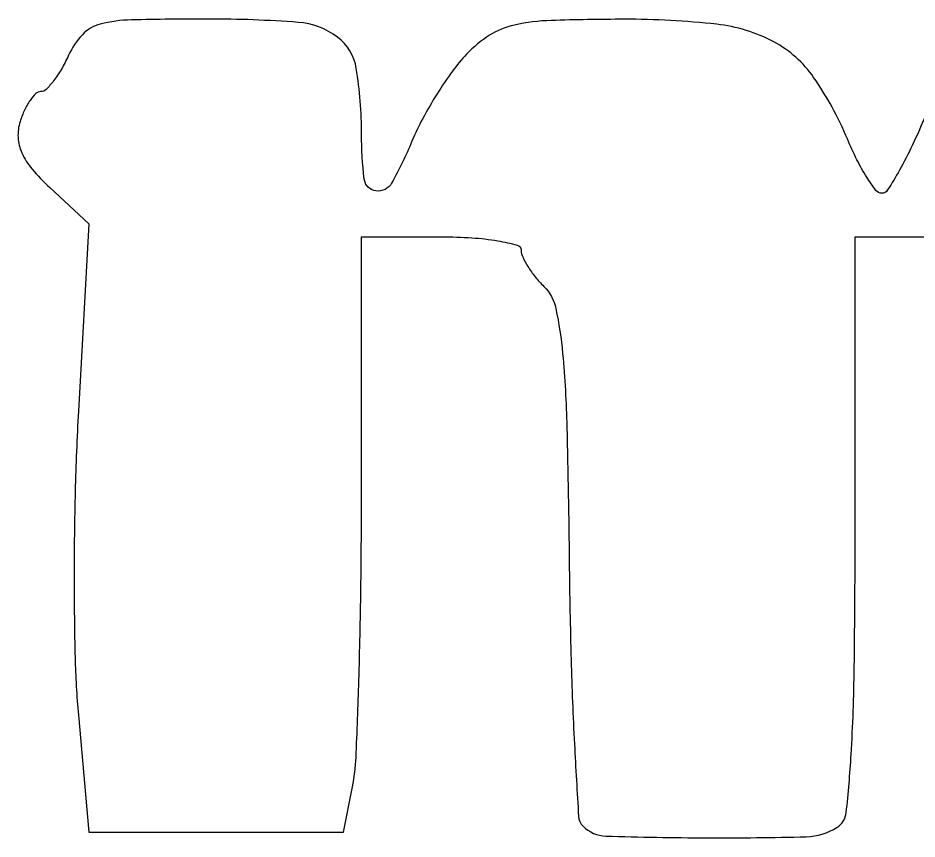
# Model space of a CAD drawing. Extents: x 24 to 1546, y 0 to 2379.
# Drawn here: x 1086.3 to 1148.3, y 2179.5 to 2236.1 of the extents above; entities that cross this region are included whole.
import ezdxf

# ---------------------------------------------------------------- set-up
doc = ezdxf.new("R2010")
doc.units = 0
doc.header["$MEASUREMENT"] = 0
doc.layers.get('0').update_dxf_attribs({"linetype": 'CONTINUOUS'})

msp = doc.modelspace()

# ---------------------------------------------------------------- linework, layer by layer
msp.add_lwpolyline([(1148.869, 2229.397232, -0.01187), (1147.953596, 2227.328878, -0.018127), (1147.053346, 2225.585437, -0.012998), (1146.240634, 2224.226233, -0.256915), (1145.829406, 2224, -0.233669), (1145.43385, 2224.195535, -0.022536), (1144.803933, 2225.101562, -0.024936), (1144.121975, 2226.31332, -0.017053), (1143.465442, 2227.75, 0.053704), (1141.142961, 2231.982692, 0.118025), (1138.400452, 2234.420684, 0.095878), (1134.465123, 2235.640394, 0.027854), (1128.094461, 2235.982723, 0.007317), (1123.059655, 2235.898913, 0.046639), (1120.526632, 2235.58194, 0.086336), (1118.826339, 2234.883137, 0.062561), (1117.240349, 2233.581749, 0.032362), (1116.266266, 2232.411065, 0.016947), (1115.202738, 2230.841048, 0.016787), (1114.217261, 2229.151115, 0.024651), (1113.476929, 2227.599025, -0.027544), (1112.076188, 2224.705585, -0.308871), (1110.992358, 2224.160865, -0.341639), (1110.186354, 2224.977335, -0.030143), (1110, 2228.065741, 0.039551), (1109.640844, 2232.59906, 0.194435), (1108.34251, 2234.754246, 0.143419), (1105.645748, 2235.768152, 0.018684), (1099.443377, 2236, 0.005554), (1094.153122, 2235.941232, 0.05804), (1092.006902, 2235.642795, 0.13989), (1090.776099, 2234.918183, 0.083494), (1089.818046, 2233.5, -0.023863), (1089.325399, 2232.542623, -0.032446), (1088.78677, 2231.734375, -0.033879), (1088.2757, 2231.152177, -0.198194), (1087.906873, 2231, 0.194593), (1087.565517, 2230.861921, 0.049067), (1087.169864, 2230.395958, 0.04271), (1086.788619, 2229.730953, 0.031974), (1086.482127, 2228.943688, 0.090256), (1086.342077, 2227.849547, 0.09245), (1086.599036, 2226.786131, 0.070288), (1087.303296, 2225.667329, 0.030317), (1088.523336, 2224.390792), (1091.217194, 2221.894209), (1090.499936, 2208.998846, 0.007664), (1090.27743, 2203.471811, 0.006173), (1090.20274, 2197.526297, 0.006244), (1090.270171, 2192.032378, 0.015883), (1090.49542, 2188.051741), (1091.208162, 2180), (1099.979081, 2180), (1108.75, 2180), (1109.375, 2183.125, 0.038495), (1109.621136, 2185.158678, 0.003254), (1109.816406, 2190.435937, 0.004304), (1109.954358, 2196.74254, 0.003316), (1110, 2203.625), (1110, 2221), (1115.5, 2221, -0.015874), (1117.608426, 2220.933043, -0.025946), (1119.384375, 2220.727232, -0.023856), (1120.720949, 2220.435419, -0.339215), (1121, 2220.071429, 0.109713), (1121.102319, 2219.61074, 0.030642), (1121.457419, 2218.958206, 0.029351), (1121.96119, 2218.250041, 0.027105), (1122.557172, 2217.585685, -0.145447), (1123.38323, 2216.061043, -0.028948), (1123.850828, 2212.962569, -0.01701), (1124.144879, 2207.888462, -0.003202), (1124.307172, 2198.597519, 0.004031), (1124.436011, 2191.861404, 0.00629), (1124.666696, 2186.063561, 0.002234), (1124.949199, 2181.096694, 0.183044), (1125.260305, 2180.406291, 0.191247), (1126.828944, 2179.729315, 0.006271), (1133.789657, 2179.611317, 0.007755), (1140.636074, 2179.687324, 0.134897), (1142.75, 2180.329181, 0.228928), (1143.389062, 2181.353647, 0.011853), (1143.724439, 2185.340099, 0.012024), (1143.940914, 2191.320677, 0.003034), (1144, 2201.059017), (1144, 2221), (1149.319665, 2221, -0.017963)], format="xyb")

doc.saveas('drawing.dxf')
